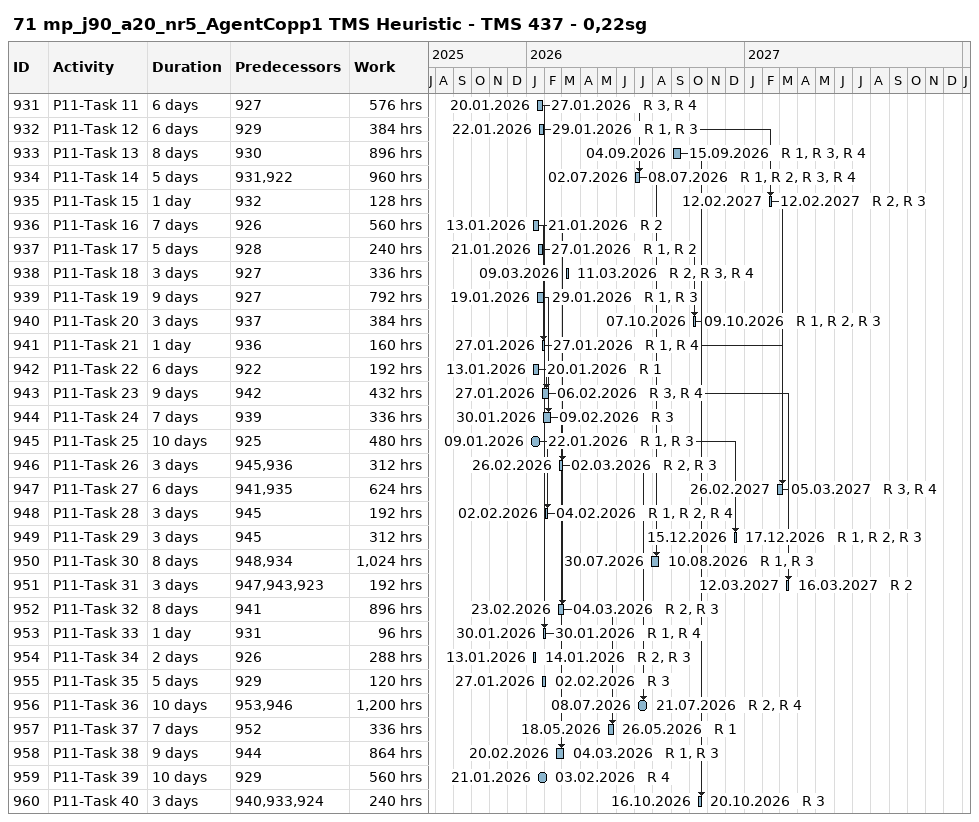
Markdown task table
71 mp_j90_a20_nr5_AgentCopp1 TMS Heuristic - TMS 437 - 0,22sg

| ID | Task | Duration | Start | Finish | Predecessors | Resources | Work (h) |
|---|---|---|---|---|---|---|---|
| 931 | P11-Task 11 | 6d | 2026-01-20 | 2026-01-27 | 927 | R 3, R 4 | 576 |
| 932 | P11-Task 12 | 6d | 2026-01-22 | 2026-01-29 | 929 | R 1, R 3 | 384 |
| 933 | P11-Task 13 | 8d | 2026-09-04 | 2026-09-15 | 930 | R 1, R 3, R 4 | 896 |
| 934 | P11-Task 14 | 5d | 2026-07-02 | 2026-07-08 | 931, 922 | R 1, R 2, R 3, R 4 | 960 |
| 935 | P11-Task 15 | 1d | 2027-02-12 | 2027-02-12 | 932 | R 2, R 3 | 128 |
| 936 | P11-Task 16 | 7d | 2026-01-13 | 2026-01-21 | 926 | R 2 | 560 |
| 937 | P11-Task 17 | 5d | 2026-01-21 | 2026-01-27 | 928 | R 1, R 2 | 240 |
| 938 | P11-Task 18 | 3d | 2026-03-09 | 2026-03-11 | 927 | R 2, R 3, R 4 | 336 |
| 939 | P11-Task 19 | 9d | 2026-01-19 | 2026-01-29 | 927 | R 1, R 3 | 792 |
| 940 | P11-Task 20 | 3d | 2026-10-07 | 2026-10-09 | 937 | R 1, R 2, R 3 | 384 |
| 941 | P11-Task 21 | 1d | 2026-01-27 | 2026-01-27 | 936 | R 1, R 4 | 160 |
| 942 | P11-Task 22 | 6d | 2026-01-13 | 2026-01-20 | 922 | R 1 | 192 |
| 943 | P11-Task 23 | 9d | 2026-01-27 | 2026-02-06 | 942 | R 3, R 4 | 432 |
| 944 | P11-Task 24 | 7d | 2026-01-30 | 2026-02-09 | 939 | R 3 | 336 |
| 945 | P11-Task 25 | 10d | 2026-01-09 | 2026-01-22 | 925 | R 1, R 3 | 480 |
| 946 | P11-Task 26 | 3d | 2026-02-26 | 2026-03-02 | 945, 936 | R 2, R 3 | 312 |
| 947 | P11-Task 27 | 6d | 2027-02-26 | 2027-03-05 | 941, 935 | R 3, R 4 | 624 |
| 948 | P11-Task 28 | 3d | 2026-02-02 | 2026-02-04 | 945 | R 1, R 2, R 4 | 192 |
| 949 | P11-Task 29 | 3d | 2026-12-15 | 2026-12-17 | 945 | R 1, R 2, R 3 | 312 |
| 950 | P11-Task 30 | 8d | 2026-07-30 | 2026-08-10 | 948, 934 | R 1, R 3 | 1024 |
| 951 | P11-Task 31 | 3d | 2027-03-12 | 2027-03-16 | 947, 943, 923 | R 2 | 192 |
| 952 | P11-Task 32 | 8d | 2026-02-23 | 2026-03-04 | 941 | R 2, R 3 | 896 |
| 953 | P11-Task 33 | 1d | 2026-01-30 | 2026-01-30 | 931 | R 1, R 4 | 96 |
| 954 | P11-Task 34 | 2d | 2026-01-13 | 2026-01-14 | 926 | R 2, R 3 | 288 |
| 955 | P11-Task 35 | 5d | 2026-01-27 | 2026-02-02 | 929 | R 3 | 120 |
| 956 | P11-Task 36 | 10d | 2026-07-08 | 2026-07-21 | 953, 946 | R 2, R 4 | 1200 |
| 957 | P11-Task 37 | 7d | 2026-05-18 | 2026-05-26 | 952 | R 1 | 336 |
| 958 | P11-Task 38 | 9d | 2026-02-20 | 2026-03-04 | 944 | R 1, R 3 | 864 |
| 959 | P11-Task 39 | 10d | 2026-01-21 | 2026-02-03 | 929 | R 4 | 560 |
| 960 | P11-Task 40 | 3d | 2026-10-16 | 2026-10-20 | 940, 933, 924 | R 3 | 240 |
